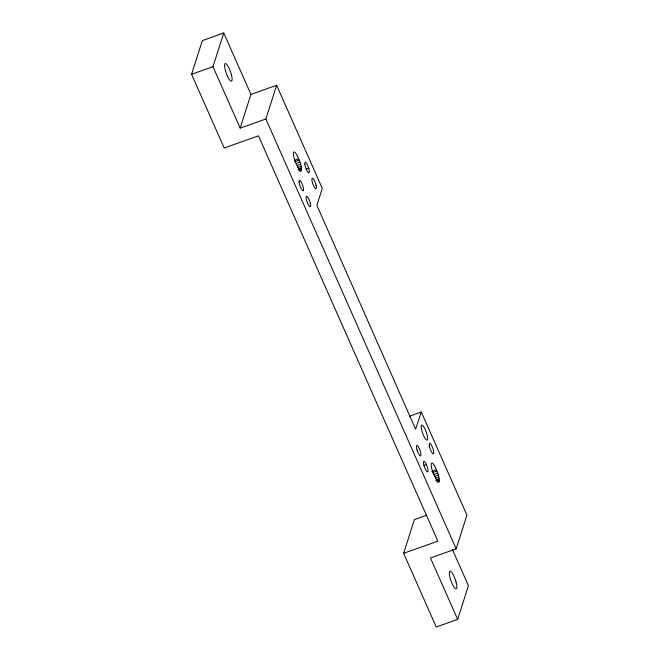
<?xml version="1.0" encoding="UTF-8"?>
<svg xmlns="http://www.w3.org/2000/svg" width="660" height="660" viewBox="0 0 660 660"><rect width="100%" height="100%" fill="white"/><g stroke="black" fill="none" stroke-linecap="round" stroke-linejoin="round"><path stroke-width="0.99" d="M301.521 170.503L300.721 164.191L297.784 156.849A8.423 2.021 70.4 0 0 293.551 152.51A8.423 2.021 70.4 0 0 295.845 162.913L299.046 169.447L300.597 171.031L301.521 170.503L299.681 171.154M439.288 481.462L438.496 475.151L435.55 467.808A8.423 2.021 70.4 0 0 431.318 463.468A8.423 2.021 70.4 0 0 433.62 473.872L436.821 480.406L438.364 481.99L439.288 481.462L437.456 482.113M452.356 549.409L468.418 585.692L457.669 619.393L436.252 627L403.631 553.311L437.893 541.142L258.464 135.828L224.202 147.997L191.581 74.308L202.331 40.606L223.748 33L250.932 94.413L240.174 128.114L265.873 118.981L276.631 85.28L250.932 94.413M240.174 128.114L212.99 66.701L223.748 33M403.631 553.311L414.381 519.61L426.756 515.212M457.669 619.393L430.477 557.981L456.175 548.856L466.933 515.155L421.286 412.046L409.357 416.278M421.286 412.046L415.618 429.239L316.874 205.326L322.278 188.397L276.631 85.28M191.581 74.308L212.99 66.701M294.921 160.165L298.592 158.862M294.632 161.733L299.219 160.1M296.365 163.416L300.036 162.112M297.058 165.495L300.721 164.191M297.577 167.508L301.249 166.204M297.891 169.306L301.562 168.003M298.906 170.445L301.653 169.471M305.959 169.207L308.715 168.226M423.629 465.572L426.385 464.599A5.618 1.345 70.4 0 1 427.3 471.883A5.618 1.345 70.4 0 1 423.53 463.378A5.618 1.345 70.4 0 1 426.385 464.599M431.772 471.446L436.367 469.821M432.407 472.692L436.994 471.058M433.216 474.705L437.803 473.071M434.824 476.454L438.496 475.151M435.344 478.467L439.015 477.163M435.666 480.265L439.337 478.962M436.672 481.404L439.428 480.43M265.873 118.981L456.175 548.856M456.068 582.087L455.367 579.785A9.364 2.244 70.4 0 0 450.392 571.222A9.364 2.244 70.4 0 0 450.087 577.979L450.788 580.28A9.364 2.244 70.4 0 0 455.763 588.836A9.364 2.244 70.4 0 0 456.068 582.087M231.33 74.415L230.629 72.121A9.364 2.244 70.4 0 0 225.654 63.558A9.364 2.244 70.4 0 0 225.34 70.315L226.042 72.608A9.364 2.244 70.4 0 0 231.016 81.172A9.364 2.244 70.4 0 0 231.33 74.415M417.029 449.963L416.683 448.627A5.618 1.345 70.4 0 1 418.539 447.084A5.618 1.345 70.4 0 1 420.783 455.738A5.618 1.345 70.4 0 1 417.029 449.963M316.123 185.518L315.777 184.181A5.618 1.345 70.4 0 0 312.015 178.406A5.618 1.345 70.4 0 0 314.267 187.052A5.618 1.345 70.4 0 0 316.123 185.518M310.365 203.552L310.018 202.207A5.618 1.345 70.4 0 0 306.265 196.432A5.618 1.345 70.4 0 0 308.509 205.087A5.618 1.345 70.4 0 0 310.365 203.552M429.289 445.343A5.618 1.345 70.4 0 0 433.051 453.857A5.618 1.345 70.4 0 0 432.135 446.564A5.618 1.345 70.4 0 0 429.289 445.343M304.862 164.282A5.618 1.345 70.4 0 0 308.624 172.788A5.618 1.345 70.4 0 0 307.709 165.503A5.618 1.345 70.4 0 0 304.862 164.282M299.104 182.308A5.618 1.345 70.4 0 0 302.874 190.814A5.618 1.345 70.4 0 0 301.958 183.529A5.618 1.345 70.4 0 0 299.104 182.308M421.385 428.62A7.961 1.906 70.4 0 0 426.847 440.162A7.961 1.906 70.4 0 0 425.048 429.132A7.961 1.906 70.4 0 0 421.385 428.62"/></g></svg>
